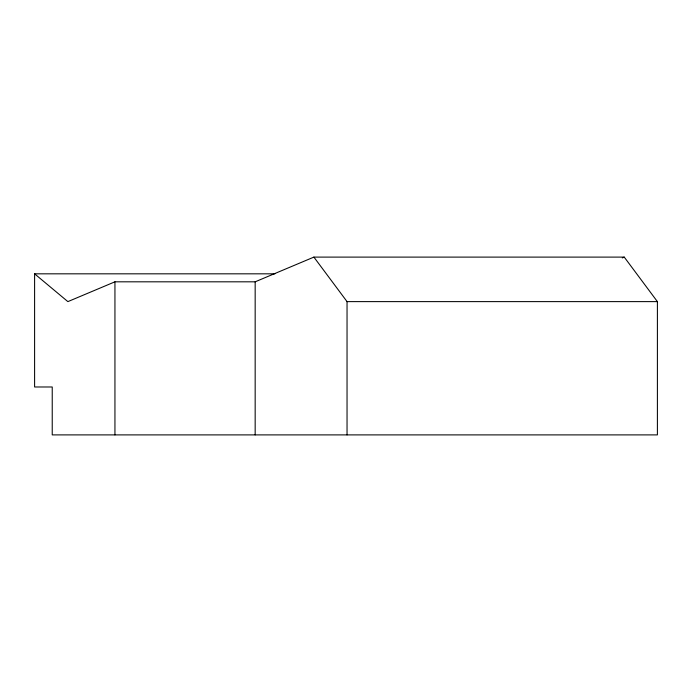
<?xml version="1.0" encoding="UTF-8"?>
<svg xmlns="http://www.w3.org/2000/svg" width="692" height="692" viewBox="0 0 692 692"><rect width="100%" height="100%" fill="white"/><g stroke="black" fill="none" stroke-linecap="round" stroke-linejoin="round"><path stroke-width="1.04" d="M114.941 281.817L67.877 301.617L34.6 273.824L34.6 386.984L52.229 386.984L52.229 434.896L657.4 434.896L657.4 301.617L624.253 257.104L313.891 257.104L255.166 281.817L114.941 281.817L114.941 434.896M622.281 257.934L624.253 257.104M34.6 273.824L274.914 273.824M313.891 257.104L347.038 301.617L657.4 301.617M347.038 301.617L347.038 434.896M255.166 281.817L255.166 434.896"/></g></svg>
